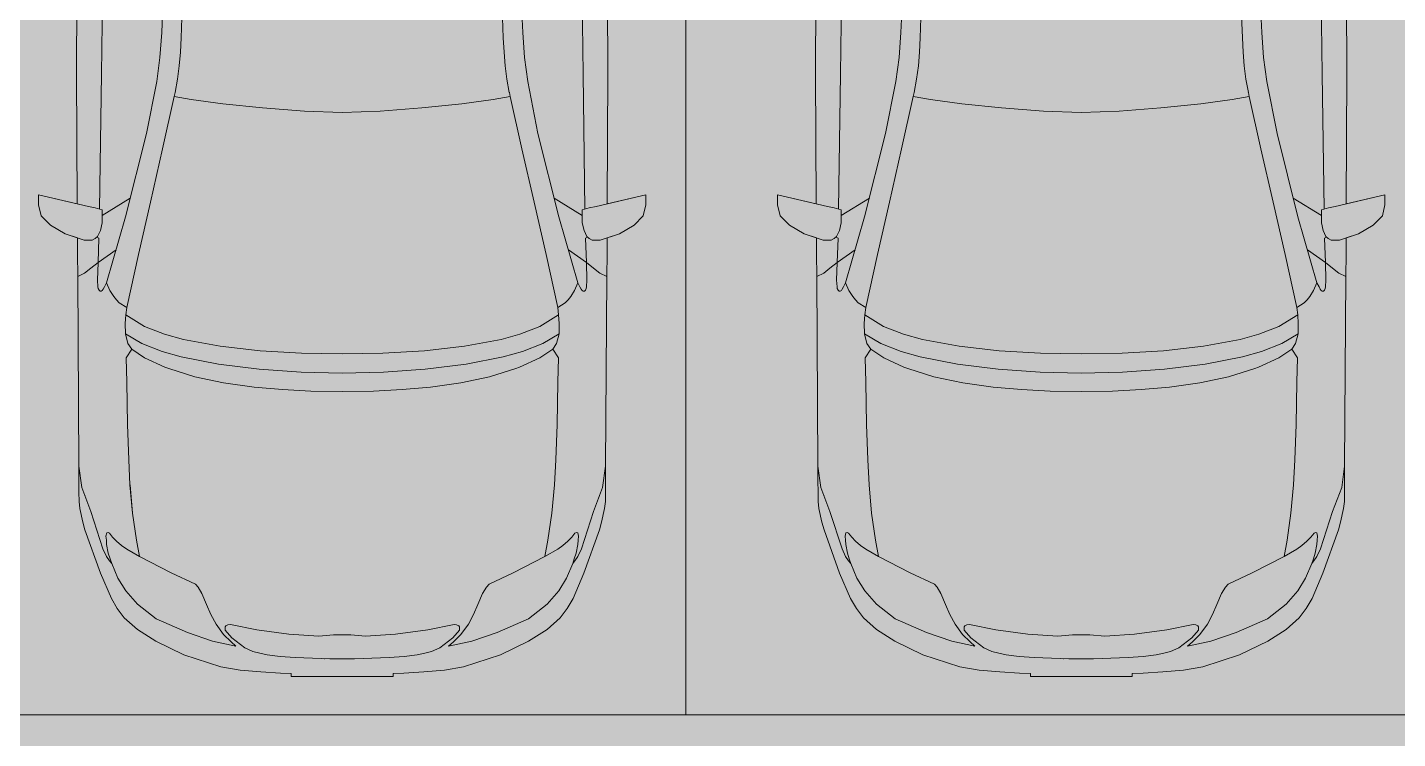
# Model space of a CAD drawing. Header units: millimetres. Extents: x 141848 to 1648660, y -465012 to -151356.
# Drawn here: x 180623 to 185351, y -270691 to -268236 of the extents above; entities that cross this region are included whole.
import ezdxf

# ---------------------------------------------------------------- set-up
doc = ezdxf.new("R2010")
doc.units = ezdxf.units.MM
doc.header["$MEASUREMENT"] = 0
doc.layers.add('Extérieur - Environnement', color=7, linetype='Continuous')

msp = doc.modelspace()

# ---------------------------------------------------------------- hatches: boundary and pattern name
at = {"linetype": 'Continuous', "lineweight": 0, "true_color": 0x6f6f6f}
h = msp.add_hatch(color=8, dxfattribs=at)
h.paths.add_polyline_path([(141848.442, -275935.042), (141848.442, -295062.571), (269220.821, -293826.868), (269220.821, -270902.734), (268763.049, -270902.734), (254213.6, -271040.575), (254213.6, -163437.635), (153156.2, -163437.635), (153156.2, -271040.575), (153182.962, -271040.57), (153183.146, -272000.514, -0.40942736), (149183.681, -275935.042)])
h.paths.add_polyline_path([(158435.584, -260639.953), (155145.584, -260639.953), (155145.584, -248364.953), (155145.584, -243089.974), (155145.584, -242189.974), (158435.584, -242189.974)], flags=0)
h.paths.add_polyline_path([(196775.042, -260810.571), (196775.042, -222495.57), (186955.542, -222495.57), (186955.542, -218295.57), (196754.55, -218295.57), (196754.55, -208495.57), (196754.55, -204495.57), (193355.542, -204495.57), (193355.542, -201780.57), (193355.542, -195161.535), (195576.034, -195161.535), (195576.034, -189810.571), (217850.068, -189810.571), (217850.068, -262266.885), (245610.045, -262266.885), (245610.045, -253395.571), (245626.034, -253395.571), (246426.034, -253395.571), (247826.034, -253395.571), (247826.034, -248005.571), (247826.034, -246605.571), (245626.034, -246605.571), (245610.045, -246605.571), (245610.045, -171995.57), (212806.28, -171995.57), (161503.433, -171995.57), (161503.433, -193810.571), (161503.433, -230015.57), (161503.433, -260810.571)], flags=0)
h.paths.add_polyline_path([(162737.042, -269433.913, -0.09031866), (162858.773, -268727.623, -0.20144873), (163912.639, -267592.74, -0.10421145), (164718.006, -267415.055), (165317.979, -267409.371, -0.10404461), (166125.354, -267571.244, -0.23825546), (167284.257, -268953.318, -0.05518862), (167336.836, -269390.334), (167338.931, -269611.438), (167351.046, -270890.267), (167092.583, -271892.761, -0.26794919), (165370.083, -272909.124), (164770.11, -272914.808, -0.19371746), (163379.252, -272370.185, -0.07056876), (163028.663, -271931.262, -0.1316525), (162751.253, -270933.845)], flags=0)
h.paths.add_polyline_path([(173316.986, -273599.031), (173316.986, -273452.052), (173330.488, -267377.824, -0.3805567), (175316.986, -265609.826), (175394.714, -265609.826), (175394.714, -270609.826), (190394.714, -270609.826), (190394.714, -265609.826), (195356.191, -265609.826, -0.41421356), (196856.191, -267109.826), (196856.191, -273660.699, -0.34550161), (195137.285, -275433.432), (175327.752, -275599.002, -0.4157911)], flags=0)
h.paths.add_polyline_path([(205510.093, -271504.083, -0.13447393), (205230.948, -270484.937), (205230.948, -268984.937, -0.41421356), (207230.948, -266984.937), (207830.948, -266984.937, -0.41421356), (209830.948, -268984.937), (209830.948, -270484.937, -0.12882035), (209574.03, -271465.581, -0.27093629), (207830.948, -272484.937), (207230.948, -272484.937, -0.26498)], flags=0)
h.paths.add_polyline_path([(217862.687, -273329.325), (217869.949, -267730.336, -0.09856151), (218100.718, -266943.721), (218117.681, -266951.545, -0.258849), (219955.479, -265605.827), (219953.141, -265587.294), (220637.569, -265587.294), (220637.569, -265687.294), (220637.569, -270687.294), (250537.569, -270687.294), (250537.569, -265687.294), (252208.004, -265687.294), (254186.294, -265687.294), (254186.294, -267687.294), (254186.294, -271062.255, 0.00134576), (254186.323, -271073.021), (254197.209, -273095.233, -0.41421356), (252208.004, -275105.97), (243484.534, -275105.97, -0.00518896), (243431.438, -275116.103), (235447.992, -275196.191), (220071.012, -275253.24, -0.38655333), (217873.089, -273475.385, -0.02518922)], flags=0)
at = {"linetype": 'Continuous', "lineweight": 0, "true_color": 0xa7a7a7}
msp.add_hatch(color=253, dxfattribs=at).paths.add_polyline_path([(176073.146, -266552.81, 1), (186073.146, -266552.81, 1)])
at = {"linetype": 'Continuous', "lineweight": 0, "true_color": 0x90b349}
msp.add_hatch(color=55, dxfattribs=at).paths.add_polyline_path([(175394.714, -271810.115), (175394.714, -273590.239), (195581.991, -273450.488), (195571.148, -271436.346), (195571.148, -271563.708), (190571.148, -271563.708), (190571.148, -270609.826), (188115.569, -270609.826), (187894.714, -270609.826), (185394.714, -270609.826), (182894.714, -270609.826), (180394.714, -270609.826), (177894.714, -270609.826), (175394.714, -270609.826)])

# ---------------------------------------------------------------- linework, layer by layer
at = {"color": 9, "linetype": 'Continuous', "lineweight": 5}
msp.add_lwpolyline([(173316.986, -273452.052), (173316.986, -273599.031, 0.4157911), (175327.752, -275599.002), (195137.285, -275433.432, 0.34550161), (196856.191, -273660.699), (196856.191, -267109.826, 0.41421356), (195356.191, -265609.826), (190394.714, -265609.826), (190394.714, -270609.826), (175394.714, -270609.826), (175394.714, -265609.826), (175316.986, -265609.826, 0.3805567), (173330.488, -267377.824)], format="xyb", close=True, dxfattribs=at)
at = {"color": 255, "linetype": 'Continuous', "lineweight": 5, "flags": 128}
for points in [[(182894.714, -265609.826), (182894.714, -270609.826)], [(182894.714, -270609.826), (182894.714, -265609.826)], [(180394.714, -270609.826), (182894.714, -270609.826)], [(182894.714, -270609.826), (185394.714, -270609.826)]]:
    msp.add_lwpolyline(points, dxfattribs=at)
at = {"color": 7, "linetype": 'Continuous', "lineweight": 5}
msp.add_lwpolyline([(175394.714, -271810.115), (175394.714, -273590.239), (195581.991, -273450.488), (195571.148, -271436.346), (195571.148, -271563.708), (190571.148, -271563.708), (190571.148, -270609.826), (188115.569, -270609.826), (187894.714, -270609.826), (185394.714, -270609.826), (182894.714, -270609.826), (180394.714, -270609.826), (177894.714, -270609.826), (175394.714, -270609.826)], close=True, dxfattribs=at)
at = {"layer": 'Extérieur - Environnement', "color": 7, "linetype": 'Continuous', "lineweight": 13}
for p, q in [((180794.719, -267963.179), (180792.751, -268396.057)), ((180792.751, -268396.057), (180794.719, -267963.179)), ((180884.812, -267940.513), (180878.373, -268397.667)), ((182534.257, -267940.513), (182540.696, -268397.667)), ((182626.318, -268396.057), (182624.35, -267963.179)), ((182626.318, -268396.057), (182624.35, -267963.179)), ((183344.745, -267963.179), (183342.777, -268396.057)), ((183342.777, -268396.057), (183344.745, -267963.179)), ((183434.838, -267940.513), (183428.399, -268397.667)), ((185084.284, -267940.513), (185090.723, -268397.667)), ((185176.345, -268396.057), (185174.376, -267963.179)), ((185176.345, -268396.057), (185174.376, -267963.179)), ((181086.81, -268254.25), (181091.005, -268161.626)), ((181157.521, -268168.583), (181153.684, -268272.869)), ((182261.548, -268168.583), (182265.385, -268272.869)), ((182332.259, -268254.25), (182328.064, -268161.626)), ((183636.837, -268254.25), (183641.031, -268161.626)), ((183707.547, -268168.583), (183703.71, -268272.869)), ((184811.575, -268168.583), (184815.412, -268272.869)), ((184882.285, -268254.25), (184878.091, -268161.626)), ((181080.711, -268340.402), (181086.81, -268254.25)), ((181153.684, -268272.861), (181151.15, -268322.037)), ((182265.385, -268272.861), (182267.919, -268322.037)), ((182338.358, -268340.402), (182332.259, -268254.25)), ((183630.737, -268340.402), (183636.837, -268254.25)), ((183703.711, -268272.861), (183701.176, -268322.037)), ((184815.411, -268272.861), (184817.945, -268322.037)), ((184888.384, -268340.402), (184882.285, -268254.25)), ((181069.565, -268423.653), (181080.711, -268340.402)), ((181151.151, -268322.021), (181147.353, -268369.172)), ((182267.918, -268322.021), (182271.716, -268369.172)), ((182349.504, -268423.653), (182338.358, -268340.402)), ((183619.591, -268423.653), (183630.737, -268340.402)), ((183701.177, -268322.021), (183697.379, -268369.172)), ((184817.944, -268322.021), (184821.743, -268369.172)), ((184899.53, -268423.653), (184888.384, -268340.402)), ((181147.354, -268369.15), (181141.531, -268415.392)), ((182271.715, -268369.15), (182277.538, -268415.392)), ((183697.381, -268369.15), (183691.558, -268415.392)), ((184821.741, -268369.15), (184827.564, -268415.392)), ((180792.751, -268396.057), (180795.229, -268845.441)), ((180795.229, -268845.441), (180792.751, -268396.057)), ((180878.373, -268397.667), (180871.926, -268863.714)), ((181034.149, -268603.04), (181069.565, -268423.653)), ((181141.531, -268415.392), (181133.101, -268460.76)), ((182277.538, -268415.392), (182285.968, -268460.76)), ((182384.92, -268603.04), (182349.504, -268423.653)), ((182540.696, -268397.667), (182547.143, -268863.714)), ((182623.84, -268845.441), (182626.318, -268396.057)), ((182623.84, -268845.441), (182626.318, -268396.057)), ((183342.777, -268396.057), (183345.255, -268845.441)), ((183345.255, -268845.441), (183342.777, -268396.057)), ((183428.399, -268397.667), (183421.952, -268863.714)), ((183584.175, -268603.04), (183619.591, -268423.653)), ((183691.558, -268415.392), (183683.127, -268460.76)), ((184827.564, -268415.392), (184835.995, -268460.76)), ((184934.947, -268603.04), (184899.53, -268423.653)), ((185090.722, -268397.667), (185097.17, -268863.714)), ((185173.866, -268845.441), (185176.345, -268396.057)), ((185173.866, -268845.441), (185176.345, -268396.057)), ((181129.801, -268475.566), (181089.643, -268655.526)), ((181129.801, -268475.566), (181132.879, -268461.25)), ((181129.801, -268475.566), (181188.771, -268485.628)), ((181132.879, -268461.25), (181133.187, -268460.57)), ((181188.771, -268485.628), (181297.388, -268499.786)), ((182230.298, -268485.628), (182121.681, -268499.786)), ((182289.268, -268475.566), (182230.298, -268485.628)), ((182286.19, -268461.25), (182285.882, -268460.57)), ((182289.268, -268475.566), (182286.19, -268461.25)), ((182289.268, -268475.566), (182329.426, -268655.526)), ((183679.827, -268475.566), (183639.669, -268655.526)), ((183679.827, -268475.566), (183682.906, -268461.25)), ((183679.827, -268475.566), (183738.798, -268485.628)), ((183682.906, -268461.25), (183683.213, -268460.57)), ((183738.798, -268485.628), (183847.414, -268499.786)), ((184780.324, -268485.628), (184671.708, -268499.786)), ((184839.295, -268475.566), (184780.324, -268485.628)), ((184836.216, -268461.25), (184835.909, -268460.57)), ((184839.295, -268475.566), (184836.216, -268461.25)), ((184839.295, -268475.566), (184879.453, -268655.526)), ((181297.388, -268499.786), (181434.472, -268514.384)), ((181434.472, -268514.384), (181578.917, -268525.771)), ((181578.917, -268525.771), (181709.534, -268530.294)), ((181840.152, -268525.771), (181709.534, -268530.294)), ((181984.597, -268514.384), (181840.152, -268525.771)), ((182121.681, -268499.786), (181984.597, -268514.384)), ((183847.414, -268499.786), (183984.499, -268514.384)), ((183984.499, -268514.384), (184128.943, -268525.771)), ((184128.943, -268525.771), (184259.561, -268530.294)), ((184390.179, -268525.771), (184259.561, -268530.294)), ((184534.623, -268514.384), (184390.179, -268525.771)), ((184671.708, -268499.786), (184534.623, -268514.384)), ((180961.949, -268890.783), (181034.149, -268603.04)), ((182457.12, -268890.783), (182384.92, -268603.04)), ((183511.975, -268890.783), (183584.175, -268603.04)), ((185007.147, -268890.783), (184934.947, -268603.04)), ((181089.643, -268655.526), (181047.463, -268840.117)), ((182329.426, -268655.526), (182371.606, -268840.117)), ((183639.669, -268655.526), (183597.489, -268840.117)), ((184879.453, -268655.526), (184921.632, -268840.117)), ((180795.229, -268845.441), (180661.857, -268814.641)), ((180661.857, -268814.641), (180661.857, -268848.929)), ((180661.857, -268814.641), (180833.892, -268854.37)), ((180661.857, -268814.641), (180661.857, -268848.929)), ((182757.212, -268814.641), (182585.177, -268854.37)), ((182757.212, -268814.641), (182623.84, -268845.441)), ((182757.212, -268848.929), (182757.212, -268814.641)), ((182757.212, -268814.641), (182757.212, -268848.929)), ((183345.255, -268845.441), (183211.883, -268814.641)), ((183211.883, -268814.641), (183211.883, -268848.929)), ((183211.883, -268814.641), (183383.918, -268854.37)), ((183211.883, -268814.641), (183211.883, -268848.929)), ((185307.239, -268814.641), (185135.204, -268854.37)), ((185307.239, -268814.641), (185173.866, -268845.441)), ((185307.239, -268848.929), (185307.239, -268814.641)), ((185307.239, -268814.641), (185307.239, -268848.929)), ((180661.857, -268848.929), (180670.717, -268887.061)), ((180670.717, -268887.061), (180661.857, -268848.929)), ((180833.892, -268854.37), (180857.021, -268859.874)), ((180857.021, -268859.874), (180881.141, -268866.089)), ((180978.323, -268825.526), (180881.141, -268886.011)), ((181047.463, -268840.117), (181006.313, -269020.407)), ((182371.606, -268840.117), (182412.756, -269020.407)), ((182440.746, -268825.526), (182537.928, -268886.011)), ((182562.048, -268859.874), (182537.928, -268866.089)), ((182585.177, -268854.37), (182562.048, -268859.874)), ((182748.352, -268887.061), (182757.212, -268848.929)), ((182748.352, -268887.061), (182757.212, -268848.929)), ((183211.883, -268848.929), (183220.743, -268887.061)), ((183220.743, -268887.061), (183211.883, -268848.929)), ((183383.918, -268854.37), (183407.047, -268859.874)), ((183407.047, -268859.874), (183431.168, -268866.089)), ((183528.349, -268825.526), (183431.168, -268886.011)), ((183597.489, -268840.117), (183556.339, -269020.407)), ((184921.632, -268840.117), (184962.783, -269020.407)), ((184990.772, -268825.526), (185087.954, -268886.011)), ((185112.075, -268859.874), (185087.954, -268866.089)), ((185135.204, -268854.37), (185112.075, -268859.874)), ((185298.378, -268887.061), (185307.239, -268848.929)), ((185298.378, -268887.061), (185307.239, -268848.929)), ((180670.717, -268887.061), (180702.575, -268919.021)), ((180702.575, -268919.021), (180670.717, -268887.061)), ((180881.141, -268911.236), (180875.13, -268937.763)), ((180881.141, -268866.089), (180881.141, -268911.236)), ((180961.949, -268890.783), (180896.535, -269117.89)), ((182457.12, -268890.783), (182522.534, -269117.89)), ((182537.928, -268866.089), (182537.928, -268911.236)), ((182537.928, -268911.236), (182543.939, -268937.763)), ((182716.494, -268919.021), (182748.352, -268887.061)), ((182716.494, -268919.021), (182748.352, -268887.061)), ((183220.743, -268887.061), (183252.602, -268919.021)), ((183252.602, -268919.021), (183220.743, -268887.061)), ((183431.168, -268911.236), (183425.156, -268937.763)), ((183431.168, -268866.089), (183431.168, -268911.236)), ((183511.975, -268890.783), (183446.561, -269117.89)), ((185007.147, -268890.783), (185072.561, -269117.89)), ((185087.954, -268866.089), (185087.954, -268911.236)), ((185087.954, -268911.236), (185093.966, -268937.763)), ((185266.52, -268919.021), (185298.378, -268887.061)), ((185266.52, -268919.021), (185298.378, -268887.061)), ((180702.575, -268919.021), (180753.115, -268948.512)), ((180753.115, -268948.512), (180702.575, -268919.021)), ((180753.115, -268948.512), (180795.629, -268962.73)), ((180819.091, -268970.577), (180753.115, -268948.512)), ((180865.322, -268957.87), (180857.247, -268965.404)), ((180875.13, -268937.763), (180865.322, -268957.87)), ((182543.939, -268937.763), (182553.747, -268957.87)), ((182553.747, -268957.87), (182561.822, -268965.404)), ((182599.978, -268970.577), (182665.954, -268948.512)), ((182623.44, -268962.73), (182665.954, -268948.512)), ((182665.954, -268948.512), (182716.494, -268919.021)), ((182665.954, -268948.512), (182716.494, -268919.021)), ((183252.602, -268919.021), (183303.142, -268948.512)), ((183303.142, -268948.512), (183252.602, -268919.021)), ((183303.142, -268948.512), (183345.655, -268962.73)), ((183369.117, -268970.577), (183303.142, -268948.512)), ((183415.348, -268957.87), (183407.273, -268965.404)), ((183425.156, -268937.763), (183415.348, -268957.87)), ((185093.966, -268937.763), (185103.774, -268957.87)), ((185103.774, -268957.87), (185111.849, -268965.404)), ((185150.005, -268970.577), (185215.98, -268948.512)), ((185173.467, -268962.73), (185215.98, -268948.512)), ((185215.98, -268948.512), (185266.52, -268919.021)), ((185215.98, -268948.512), (185266.52, -268919.021)), ((180795.629, -268962.73), (180795.886, -269018.139)), ((180795.886, -269018.139), (180795.629, -268962.73)), ((180847.075, -268970.511), (180819.091, -268970.577)), ((180857.247, -268965.404), (180847.075, -268970.511)), ((180870.199, -268963.547), (180862.994, -268960.041)), ((180870.199, -268963.547), (180867.23, -269048.085)), ((180929.378, -269003.863), (180867.23, -269048.085)), ((182489.691, -269003.863), (182551.839, -269048.085)), ((182548.87, -268963.547), (182556.075, -268960.041)), ((182548.87, -268963.547), (182551.839, -269048.085)), ((182561.822, -268965.404), (182571.994, -268970.511)), ((182571.994, -268970.511), (182599.978, -268970.577)), ((182623.183, -269018.139), (182623.44, -268962.73)), ((182623.183, -269018.139), (182623.44, -268962.73)), ((183345.655, -268962.73), (183345.913, -269018.139)), ((183345.913, -269018.139), (183345.655, -268962.73)), ((183397.101, -268970.511), (183369.117, -268970.577)), ((183407.273, -268965.404), (183397.101, -268970.511)), ((183420.225, -268963.547), (183413.021, -268960.041)), ((183420.225, -268963.547), (183417.257, -269048.085)), ((183479.404, -269003.863), (183417.257, -269048.085)), ((185039.717, -269003.863), (185101.865, -269048.085)), ((185098.897, -268963.547), (185106.101, -268960.041)), ((185098.897, -268963.547), (185101.865, -269048.085)), ((185111.849, -268965.404), (185122.021, -268970.511)), ((185122.021, -268970.511), (185150.005, -268970.577)), ((185173.209, -269018.139), (185173.467, -268962.73)), ((185173.209, -269018.139), (185173.467, -268962.73)), ((180795.886, -269018.139), (180796.938, -269096.19)), ((180795.886, -269018.139), (180796.938, -269096.19)), ((180867.23, -269048.085), (180842.369, -269068.108)), ((180867.23, -269048.085), (180865.396, -269109.46)), ((181006.313, -269020.407), (180966.148, -269203.417)), ((182412.756, -269020.407), (182452.921, -269203.417)), ((182551.839, -269048.085), (182576.7, -269068.108)), ((182551.839, -269048.085), (182553.673, -269109.46)), ((182622.131, -269096.19), (182623.183, -269018.139)), ((182623.183, -269018.139), (182622.131, -269096.19)), ((183345.913, -269018.139), (183346.965, -269096.19)), ((183345.913, -269018.139), (183346.965, -269096.19)), ((183417.257, -269048.085), (183392.395, -269068.108)), ((183417.257, -269048.085), (183415.423, -269109.46)), ((183556.339, -269020.407), (183516.174, -269203.417)), ((184962.783, -269020.407), (185002.947, -269203.417)), ((185101.865, -269048.085), (185126.726, -269068.108)), ((185101.865, -269048.085), (185103.699, -269109.46)), ((185172.157, -269096.19), (185173.209, -269018.139)), ((185173.209, -269018.139), (185172.157, -269096.19)), ((180820.773, -269084.584), (180796.938, -269096.19)), ((180796.938, -269096.19), (180801.089, -269751.346)), ((180796.938, -269096.19), (180801.089, -269751.346)), ((180842.369, -269068.108), (180820.773, -269084.584)), ((182576.7, -269068.108), (182598.296, -269084.584)), ((182598.296, -269084.584), (182622.131, -269096.19)), ((182617.98, -269751.346), (182622.131, -269096.19)), ((182622.131, -269096.19), (182617.98, -269751.346)), ((183370.799, -269084.584), (183346.965, -269096.19)), ((183346.965, -269096.19), (183351.116, -269751.346)), ((183346.965, -269096.19), (183351.116, -269751.346)), ((183392.395, -269068.108), (183370.799, -269084.584)), ((185126.726, -269068.108), (185148.322, -269084.584)), ((185148.322, -269084.584), (185172.157, -269096.19)), ((185168.006, -269751.346), (185172.157, -269096.19)), ((185172.157, -269096.19), (185168.006, -269751.346)), ((180865.396, -269109.46), (180866.675, -269132.476)), ((180866.675, -269132.476), (180867.713, -269138.231)), ((180867.713, -269138.231), (180870.636, -269143.895)), ((180874.096, -269146.967), (180870.636, -269143.895)), ((180877.845, -269147.001), (180874.096, -269146.967)), ((180881.742, -269144.454), (180877.845, -269147.001)), ((180881.742, -269144.454), (180884.833, -269140.094)), ((180884.833, -269140.094), (180889.181, -269131.807)), ((180889.186, -269131.807), (180896.535, -269117.89)), ((180896.535, -269117.89), (180907.98, -269144.333)), ((180907.98, -269144.333), (180921.324, -269165.841)), ((182511.089, -269144.333), (182497.745, -269165.841)), ((182522.534, -269117.89), (182511.089, -269144.333)), ((182529.883, -269131.807), (182522.534, -269117.89)), ((182534.236, -269140.094), (182529.888, -269131.807)), ((182537.327, -269144.454), (182534.236, -269140.094)), ((182537.327, -269144.454), (182541.224, -269147.001)), ((182541.224, -269147.001), (182544.973, -269146.967)), ((182544.973, -269146.967), (182548.433, -269143.895)), ((182551.356, -269138.231), (182548.433, -269143.895)), ((182552.394, -269132.476), (182551.356, -269138.231)), ((182553.673, -269109.46), (182552.394, -269132.476)), ((183415.423, -269109.46), (183416.701, -269132.476)), ((183416.701, -269132.476), (183417.739, -269138.231)), ((183417.739, -269138.231), (183420.662, -269143.895)), ((183424.123, -269146.967), (183420.662, -269143.895)), ((183427.872, -269147.001), (183424.123, -269146.967)), ((183431.768, -269144.454), (183427.872, -269147.001)), ((183431.768, -269144.454), (183434.859, -269140.094)), ((183434.859, -269140.094), (183439.207, -269131.807)), ((183439.213, -269131.807), (183446.561, -269117.89)), ((183446.561, -269117.89), (183458.006, -269144.333)), ((183458.006, -269144.333), (183471.35, -269165.841)), ((185061.115, -269144.333), (185047.772, -269165.841)), ((185072.561, -269117.89), (185061.115, -269144.333)), ((185079.909, -269131.807), (185072.561, -269117.89)), ((185084.262, -269140.094), (185079.915, -269131.807)), ((185087.354, -269144.454), (185084.262, -269140.094)), ((185087.354, -269144.454), (185091.25, -269147.001)), ((185091.25, -269147.001), (185094.999, -269146.967)), ((185094.999, -269146.967), (185098.46, -269143.895)), ((185101.382, -269138.231), (185098.46, -269143.895)), ((185102.42, -269132.476), (185101.382, -269138.231)), ((185103.699, -269109.46), (185102.42, -269132.476)), ((180921.324, -269165.841), (180930.52, -269177.038)), ((180930.52, -269177.038), (180940.24, -269187.476)), ((180940.24, -269187.476), (180966.148, -269203.417)), ((182478.829, -269187.476), (182452.921, -269203.417)), ((182488.549, -269177.038), (182478.829, -269187.476)), ((182497.745, -269165.841), (182488.549, -269177.038)), ((183471.35, -269165.841), (183480.547, -269177.038)), ((183480.547, -269177.038), (183490.266, -269187.476)), ((183490.266, -269187.476), (183516.174, -269203.417)), ((185028.855, -269187.476), (185002.947, -269203.417)), ((185038.575, -269177.038), (185028.855, -269187.476)), ((185047.772, -269165.841), (185038.575, -269177.038)), ((180962.858, -269228.342), (180960.715, -269258.769)), ((180966.148, -269203.417), (180962.858, -269228.342)), ((181027.671, -269268.776), (180962.858, -269228.342)), ((180966.161, -269203.417), (180966.148, -269203.417)), ((182391.398, -269268.776), (182456.211, -269228.342)), ((182452.908, -269203.417), (182452.921, -269203.417)), ((182452.921, -269203.417), (182456.211, -269228.342)), ((182456.211, -269228.342), (182458.354, -269258.769)), ((183512.884, -269228.342), (183510.741, -269258.769)), ((183516.174, -269203.417), (183512.884, -269228.342)), ((183577.698, -269268.776), (183512.884, -269228.342)), ((183516.187, -269203.417), (183516.174, -269203.417)), ((184941.424, -269268.776), (185006.237, -269228.342)), ((185002.934, -269203.417), (185002.947, -269203.417)), ((185002.947, -269203.417), (185006.237, -269228.342)), ((185006.237, -269228.342), (185008.381, -269258.769)), ((180960.715, -269258.769), (180961.494, -269294.132)), ((181096.427, -269295.032), (181027.668, -269268.775)), ((182322.642, -269295.032), (182391.401, -269268.775)), ((182458.354, -269258.769), (182457.575, -269294.132)), ((183510.741, -269258.769), (183511.52, -269294.132)), ((183646.453, -269295.032), (183577.694, -269268.775)), ((184872.668, -269295.032), (184941.427, -269268.775)), ((185008.381, -269258.769), (185007.601, -269294.132)), ((181017.872, -269327.351), (180961.494, -269294.132)), ((180961.494, -269294.132), (180969.822, -269327.849)), ((180969.822, -269327.849), (180969.848, -269327.864)), ((180983.138, -269347.206), (180969.822, -269327.849)), ((181088.076, -269354.974), (181017.872, -269327.351)), ((181161.563, -269313.743), (181096.421, -269295.03)), ((181287.855, -269337.166), (181161.558, -269313.742)), ((181425.999, -269352.527), (181287.855, -269337.166)), ((181993.07, -269352.527), (182131.214, -269337.166)), ((182131.214, -269337.166), (182257.511, -269313.742)), ((182257.506, -269313.743), (182322.648, -269295.03)), ((182330.993, -269354.974), (182401.196, -269327.351)), ((182401.196, -269327.351), (182457.575, -269294.132)), ((182435.931, -269347.206), (182449.247, -269327.849)), ((182449.247, -269327.849), (182449.221, -269327.864)), ((182457.575, -269294.132), (182449.247, -269327.849)), ((183567.899, -269327.351), (183511.52, -269294.132)), ((183511.52, -269294.132), (183519.848, -269327.849)), ((183519.848, -269327.849), (183519.875, -269327.864)), ((183533.164, -269347.206), (183519.848, -269327.849)), ((183638.102, -269354.974), (183567.899, -269327.351)), ((183711.589, -269313.743), (183646.447, -269295.03)), ((183837.881, -269337.166), (183711.584, -269313.742)), ((183976.025, -269352.527), (183837.881, -269337.166)), ((184543.097, -269352.527), (184681.24, -269337.166)), ((184681.24, -269337.166), (184807.538, -269313.742)), ((184807.532, -269313.743), (184872.675, -269295.03)), ((184881.02, -269354.974), (184951.223, -269327.351)), ((184951.223, -269327.351), (185007.601, -269294.132)), ((184985.957, -269347.206), (184999.273, -269327.849)), ((184999.273, -269327.849), (184999.247, -269327.864)), ((185007.601, -269294.132), (184999.273, -269327.849)), ((180983.138, -269347.206), (180963.607, -269377.595)), ((180963.607, -269377.595), (180965.786, -269460.947)), ((180983.144, -269347.246), (180983.138, -269347.206)), ((180983.144, -269347.246), (181027.747, -269376.964)), ((181027.747, -269376.964), (181097.626, -269409.539)), ((181153.723, -269373.739), (181088.076, -269354.974)), ((181282.165, -269399.288), (181153.723, -269373.739)), ((181568.929, -269360.929), (181425.996, -269352.527)), ((181709.564, -269363.489), (181568.927, -269360.929)), ((181709.505, -269363.489), (181850.142, -269360.929)), ((181850.14, -269360.929), (181993.073, -269352.527)), ((182136.904, -269399.288), (182265.346, -269373.739)), ((182265.346, -269373.739), (182330.993, -269354.974)), ((182391.322, -269376.964), (182321.443, -269409.539)), ((182435.925, -269347.246), (182391.322, -269376.964)), ((182435.925, -269347.246), (182435.931, -269347.206)), ((182435.931, -269347.206), (182455.462, -269377.595)), ((182455.462, -269377.595), (182453.283, -269460.947)), ((183533.164, -269347.206), (183513.633, -269377.595)), ((183513.633, -269377.595), (183515.812, -269460.947)), ((183533.17, -269347.246), (183533.164, -269347.206)), ((183533.17, -269347.246), (183577.773, -269376.964)), ((183577.773, -269376.964), (183647.652, -269409.539)), ((183703.749, -269373.739), (183638.102, -269354.974)), ((183832.191, -269399.288), (183703.749, -269373.739)), ((184118.955, -269360.929), (183976.023, -269352.527)), ((184259.59, -269363.489), (184118.953, -269360.929)), ((184259.532, -269363.489), (184400.169, -269360.929)), ((184400.167, -269360.929), (184543.099, -269352.527)), ((184686.931, -269399.288), (184815.373, -269373.739)), ((184815.373, -269373.739), (184881.02, -269354.974)), ((184941.349, -269376.964), (184871.47, -269409.539)), ((184985.952, -269347.246), (184941.349, -269376.964)), ((184985.952, -269347.246), (184985.957, -269347.206)), ((184985.957, -269347.206), (185005.488, -269377.595)), ((185005.488, -269377.595), (185003.309, -269460.947)), ((181097.626, -269409.539), (181110.686, -269414.401)), ((181110.686, -269414.402), (181201.227, -269442.215)), ((181422.846, -269416.628), (181282.165, -269399.288)), ((181567.631, -269426.446), (181422.846, -269416.628)), ((181709.534, -269429.553), (181567.631, -269426.446)), ((181709.534, -269429.553), (181851.438, -269426.446)), ((181851.438, -269426.446), (181996.223, -269416.628)), ((181996.223, -269416.628), (182136.904, -269399.288)), ((182308.383, -269414.402), (182217.842, -269442.215)), ((182321.443, -269409.539), (182308.383, -269414.401)), ((183647.652, -269409.539), (183660.712, -269414.401)), ((183660.712, -269414.402), (183751.253, -269442.215)), ((183972.873, -269416.628), (183832.191, -269399.288)), ((184117.657, -269426.446), (183972.873, -269416.628)), ((184259.561, -269429.553), (184117.657, -269426.446)), ((184259.561, -269429.553), (184401.465, -269426.446)), ((184401.465, -269426.446), (184546.249, -269416.628)), ((184546.249, -269416.628), (184686.931, -269399.288)), ((184858.409, -269414.402), (184767.868, -269442.215)), ((184871.47, -269409.539), (184858.409, -269414.401)), ((180965.785, -269460.884), (180968.43, -269607.709)), ((180965.787, -269460.93), (180965.788, -269460.947)), ((181201.227, -269442.215), (181300.274, -269463.144)), ((181300.274, -269463.144), (181405.181, -269477.969)), ((181405.181, -269477.969), (181503.143, -269486.764)), ((182013.887, -269477.969), (181915.926, -269486.764)), ((182118.795, -269463.144), (182013.887, -269477.969)), ((182217.842, -269442.215), (182118.795, -269463.144)), ((182453.284, -269460.884), (182450.639, -269607.709)), ((182453.282, -269460.93), (182453.281, -269460.947)), ((183515.811, -269460.884), (183518.457, -269607.709)), ((183515.814, -269460.93), (183515.814, -269460.947)), ((183751.253, -269442.215), (183850.301, -269463.144)), ((183850.301, -269463.144), (183955.208, -269477.969)), ((183955.208, -269477.969), (184053.169, -269486.764)), ((184563.914, -269477.969), (184465.952, -269486.764)), ((184668.821, -269463.144), (184563.914, -269477.969)), ((184767.868, -269442.215), (184668.821, -269463.144)), ((185003.31, -269460.884), (185000.665, -269607.709)), ((185003.308, -269460.93), (185003.308, -269460.947)), ((181503.143, -269486.764), (181601.715, -269491.741)), ((181601.715, -269491.741), (181709.541, -269493.485)), ((181817.354, -269491.741), (181709.528, -269493.485)), ((181915.926, -269486.764), (181817.354, -269491.741)), ((184053.169, -269486.764), (184151.742, -269491.741)), ((184151.742, -269491.741), (184259.567, -269493.485)), ((184367.38, -269491.741), (184259.554, -269493.485)), ((184465.952, -269486.764), (184367.38, -269491.741)), ((180968.43, -269607.709), (180972.722, -269729.168)), ((182450.639, -269607.709), (182446.347, -269729.168)), ((183518.457, -269607.709), (183522.749, -269729.168)), ((185000.665, -269607.709), (184996.373, -269729.168)), ((180801.089, -269751.346), (180801.006, -269802.17)), ((180801.089, -269751.346), (180801.006, -269802.17)), ((180801.089, -269751.346), (180810.932, -269824.712)), ((180972.722, -269729.168), (180977.259, -269815.707)), ((182446.347, -269729.168), (182441.81, -269815.707)), ((182617.98, -269751.346), (182608.137, -269824.712)), ((182618.063, -269802.17), (182617.98, -269751.346)), ((182617.98, -269751.346), (182618.063, -269802.17)), ((183351.116, -269751.346), (183351.032, -269802.17)), ((183351.116, -269751.346), (183351.032, -269802.17)), ((183351.116, -269751.346), (183360.959, -269824.712)), ((183522.749, -269729.168), (183527.286, -269815.707)), ((184996.373, -269729.168), (184991.836, -269815.707)), ((185168.006, -269751.346), (185158.163, -269824.712)), ((185168.089, -269802.17), (185168.006, -269751.346)), ((185168.006, -269751.346), (185168.089, -269802.17)), ((180801.006, -269802.17), (180801.117, -269840.241)), ((180801.006, -269802.17), (180801.117, -269840.241)), ((182617.952, -269840.241), (182618.063, -269802.17)), ((182618.063, -269802.17), (182617.952, -269840.241)), ((183351.032, -269802.17), (183351.143, -269840.241)), ((183351.032, -269802.17), (183351.143, -269840.241)), ((185167.978, -269840.241), (185168.089, -269802.17)), ((185168.089, -269802.17), (185167.978, -269840.241)), ((180801.117, -269840.241), (180801.644, -269873.351)), ((180801.117, -269840.241), (180801.644, -269873.351)), ((180810.932, -269824.712), (180842.458, -269907.076)), ((180822.047, -269853.75), (180822.099, -269854.762)), ((180977.258, -269815.686), (180986.038, -269913)), ((180986.038, -269913), (180977.287, -269815.707)), ((182441.811, -269815.686), (182433.031, -269913)), ((182433.031, -269913), (182441.782, -269815.707)), ((182608.137, -269824.712), (182576.611, -269907.076)), ((182597.022, -269853.75), (182596.97, -269854.762)), ((182617.425, -269873.351), (182617.952, -269840.241)), ((182617.952, -269840.241), (182617.425, -269873.351)), ((183351.143, -269840.241), (183351.67, -269873.351)), ((183351.143, -269840.241), (183351.67, -269873.351)), ((183360.959, -269824.712), (183392.484, -269907.076)), ((183372.073, -269853.75), (183372.125, -269854.762)), ((183527.284, -269815.686), (183536.065, -269913)), ((183536.065, -269913), (183527.314, -269815.707)), ((184991.838, -269815.686), (184983.057, -269913)), ((184983.057, -269913), (184991.808, -269815.707)), ((185158.163, -269824.712), (185126.637, -269907.076)), ((185147.048, -269853.75), (185146.997, -269854.762)), ((185167.452, -269873.351), (185167.978, -269840.241)), ((185167.978, -269840.241), (185167.452, -269873.351)), ((180801.644, -269873.351), (180804.444, -269897.495)), ((180801.644, -269873.351), (180804.444, -269897.495)), ((180804.444, -269897.495), (180814.842, -269944.851)), ((180814.842, -269944.851), (180804.444, -269897.495)), ((182604.227, -269944.851), (182614.625, -269897.495)), ((182604.227, -269944.851), (182614.625, -269897.495)), ((182614.625, -269897.495), (182617.425, -269873.351)), ((182617.425, -269873.351), (182614.625, -269897.495)), ((183351.67, -269873.351), (183354.471, -269897.495)), ((183351.67, -269873.351), (183354.471, -269897.495)), ((183354.471, -269897.495), (183364.868, -269944.851)), ((183364.868, -269944.851), (183354.471, -269897.495)), ((185154.254, -269944.851), (185164.651, -269897.495)), ((185154.254, -269944.851), (185164.651, -269897.495)), ((185164.651, -269897.495), (185167.452, -269873.351)), ((185167.452, -269873.351), (185164.651, -269897.495)), ((180814.842, -269944.851), (180821.857, -269970.356)), ((180821.857, -269970.356), (180814.842, -269944.851)), ((180842.458, -269907.076), (180884.059, -270036.675)), ((180986.038, -269913), (180999.66, -270006.245)), ((182433.031, -269913), (182419.409, -270006.245)), ((182576.611, -269907.076), (182535.01, -270036.675)), ((182597.212, -269970.356), (182604.227, -269944.851)), ((182597.212, -269970.356), (182604.227, -269944.851)), ((183364.868, -269944.851), (183371.883, -269970.356)), ((183371.883, -269970.356), (183364.868, -269944.851)), ((183392.484, -269907.076), (183434.085, -270036.675)), ((183536.065, -269913), (183549.687, -270006.245)), ((184983.057, -269913), (184969.435, -270006.245)), ((185126.637, -269907.076), (185085.037, -270036.675)), ((185147.239, -269970.356), (185154.254, -269944.851)), ((185147.239, -269970.356), (185154.254, -269944.851)), ((180821.857, -269970.356), (180875.675, -270120.292)), ((180875.675, -270120.292), (180821.857, -269970.356)), ((180897.063, -269981.131), (180894.33, -269992.834)), ((180894.33, -269992.834), (180895.644, -270005.929)), ((180901.517, -269979.866), (180897.063, -269981.131)), ((180906.405, -269982.023), (180901.517, -269979.866)), ((180917.343, -269996.313), (180906.405, -269982.023)), ((180930.965, -270009.851), (180917.343, -269996.313)), ((182488.104, -270009.851), (182501.726, -269996.313)), ((182501.726, -269996.313), (182512.664, -269982.023)), ((182512.664, -269982.023), (182517.552, -269979.866)), ((182517.552, -269979.866), (182522.006, -269981.131)), ((182522.006, -269981.131), (182524.739, -269992.834)), ((182524.739, -269992.834), (182523.425, -270005.929)), ((182543.394, -270120.292), (182597.212, -269970.356)), ((182543.394, -270120.292), (182597.212, -269970.356)), ((183371.883, -269970.356), (183425.701, -270120.292)), ((183425.701, -270120.292), (183371.883, -269970.356)), ((183447.09, -269981.131), (183444.356, -269992.834)), ((183444.356, -269992.834), (183445.67, -270005.929)), ((183451.543, -269979.866), (183447.09, -269981.131)), ((183456.431, -269982.023), (183451.543, -269979.866)), ((183467.37, -269996.313), (183456.431, -269982.023)), ((183480.992, -270009.851), (183467.37, -269996.313)), ((185038.13, -270009.851), (185051.752, -269996.313)), ((185051.752, -269996.313), (185062.691, -269982.023)), ((185062.691, -269982.023), (185067.578, -269979.866)), ((185067.578, -269979.866), (185072.032, -269981.131)), ((185072.032, -269981.131), (185074.765, -269992.834)), ((185074.765, -269992.834), (185073.451, -270005.929)), ((185093.42, -270120.292), (185147.239, -269970.356)), ((185093.42, -270120.292), (185147.239, -269970.356)), ((180896.395, -270062.989), (180884.059, -270036.675)), ((180895.644, -270005.929), (180896.59, -270020.858)), ((180896.59, -270020.858), (180902.497, -270051.665)), ((180948.039, -270024.653), (180930.965, -270009.851)), ((180965.981, -270037.938), (180948.039, -270024.653)), ((181009.937, -270062.483), (180965.981, -270037.938)), ((180999.656, -270006.222), (181009.937, -270062.483)), ((182419.413, -270006.222), (182409.132, -270062.483)), ((182409.132, -270062.483), (182453.088, -270037.938)), ((182453.088, -270037.938), (182471.03, -270024.653)), ((182471.03, -270024.653), (182488.104, -270009.851)), ((182522.479, -270020.858), (182516.572, -270051.665)), ((182523.425, -270005.929), (182522.479, -270020.858)), ((182522.674, -270062.989), (182535.01, -270036.675)), ((183446.422, -270062.989), (183434.085, -270036.675)), ((183445.67, -270005.929), (183446.617, -270020.858)), ((183446.617, -270020.858), (183452.523, -270051.665)), ((183498.065, -270024.653), (183480.992, -270009.851)), ((183516.007, -270037.938), (183498.065, -270024.653)), ((183559.963, -270062.483), (183516.007, -270037.938)), ((183549.683, -270006.222), (183559.963, -270062.483)), ((184969.439, -270006.222), (184959.159, -270062.483)), ((184959.159, -270062.483), (185003.114, -270037.938)), ((185003.114, -270037.938), (185021.056, -270024.653)), ((185021.056, -270024.653), (185038.13, -270009.851)), ((185072.505, -270020.858), (185066.599, -270051.665)), ((185073.451, -270005.929), (185072.505, -270020.858)), ((185072.7, -270062.989), (185085.037, -270036.675)), ((180906.839, -270077.539), (180896.395, -270062.989)), ((180902.497, -270051.665), (180908.843, -270071.466)), ((180914.165, -270086.838), (180906.839, -270077.539)), ((180908.843, -270071.466), (180914.165, -270086.838)), ((180935.349, -270137.137), (180914.165, -270086.838)), ((181119.351, -270118.863), (181009.937, -270062.483)), ((182299.718, -270118.863), (182409.132, -270062.483)), ((182483.72, -270137.137), (182504.904, -270086.838)), ((182510.226, -270071.466), (182504.904, -270086.838)), ((182504.904, -270086.838), (182512.23, -270077.539)), ((182516.572, -270051.665), (182510.226, -270071.466)), ((182512.23, -270077.539), (182522.674, -270062.989)), ((183456.865, -270077.539), (183446.422, -270062.989)), ((183452.523, -270051.665), (183458.869, -270071.466)), ((183464.191, -270086.838), (183456.865, -270077.539)), ((183458.869, -270071.466), (183464.191, -270086.838)), ((183485.375, -270137.137), (183464.191, -270086.838)), ((183669.377, -270118.863), (183559.963, -270062.483)), ((184849.744, -270118.863), (184959.159, -270062.483)), ((185033.747, -270137.137), (185054.931, -270086.838)), ((185060.253, -270071.466), (185054.931, -270086.838)), ((185054.931, -270086.838), (185062.257, -270077.539)), ((185066.599, -270051.665), (185060.253, -270071.466)), ((185062.257, -270077.539), (185072.7, -270062.989)), ((180875.675, -270120.292), (180912.914, -270207.265)), ((180912.914, -270207.265), (180875.675, -270120.292)), ((180962.563, -270181.487), (180935.349, -270137.137)), ((181202.788, -270157.969), (181119.351, -270118.863)), ((182216.281, -270157.969), (182299.718, -270118.863)), ((182456.506, -270181.487), (182483.72, -270137.137)), ((182506.155, -270207.265), (182543.394, -270120.292)), ((182506.155, -270207.265), (182543.394, -270120.292)), ((183425.701, -270120.292), (183462.94, -270207.265)), ((183462.94, -270207.265), (183425.701, -270120.292)), ((183512.59, -270181.487), (183485.375, -270137.137)), ((183752.814, -270157.969), (183669.377, -270118.863)), ((184766.307, -270157.969), (184849.744, -270118.863)), ((185006.532, -270181.487), (185033.747, -270137.137)), ((185056.182, -270207.265), (185093.42, -270120.292)), ((185056.182, -270207.265), (185093.42, -270120.292)), ((181002.881, -270226.845), (180962.563, -270181.487)), ((181212.177, -270168.388), (181202.788, -270157.969)), ((181225.358, -270191.085), (181212.177, -270168.388)), ((182193.711, -270191.085), (182206.892, -270168.388)), ((182206.892, -270168.388), (182216.281, -270157.969)), ((182416.188, -270226.845), (182456.506, -270181.487)), ((183552.908, -270226.845), (183512.59, -270181.487)), ((183762.203, -270168.388), (183752.814, -270157.969)), ((183775.384, -270191.085), (183762.203, -270168.388)), ((184743.738, -270191.085), (184756.918, -270168.388)), ((184756.918, -270168.388), (184766.307, -270157.969)), ((184966.214, -270226.845), (185006.532, -270181.487)), ((180912.914, -270207.265), (180933.458, -270242.637)), ((180912.914, -270207.265), (180933.458, -270242.637)), ((181067.207, -270277.574), (181002.881, -270226.845)), ((181241.498, -270228.814), (181225.344, -270191.061)), ((181256.565, -270263.214), (181241.498, -270228.814)), ((182162.504, -270263.214), (182177.571, -270228.814)), ((182177.571, -270228.814), (182193.725, -270191.061)), ((182351.862, -270277.574), (182416.188, -270226.845)), ((182485.611, -270242.637), (182506.155, -270207.265)), ((182506.155, -270207.265), (182485.611, -270242.637)), ((183462.94, -270207.265), (183483.485, -270242.637)), ((183462.94, -270207.265), (183483.485, -270242.637)), ((183617.234, -270277.574), (183552.908, -270226.845)), ((183791.524, -270228.814), (183775.37, -270191.061)), ((183806.591, -270263.214), (183791.524, -270228.814)), ((184712.53, -270263.214), (184727.598, -270228.814)), ((184727.598, -270228.814), (184743.751, -270191.061)), ((184901.888, -270277.574), (184966.214, -270226.845)), ((185035.637, -270242.637), (185056.182, -270207.265)), ((185056.182, -270207.265), (185035.637, -270242.637)), ((180933.458, -270242.637), (180957.636, -270274.057)), ((180933.458, -270242.637), (180957.636, -270274.057)), ((180957.636, -270274.057), (181002.665, -270315.366)), ((180957.636, -270274.057), (181002.665, -270315.366)), ((181067.207, -270277.574), (181175.241, -270324.617)), ((181274.348, -270296.215), (181256.565, -270263.214)), ((182144.721, -270296.215), (182162.504, -270263.214)), ((182351.862, -270277.574), (182243.828, -270324.617)), ((182416.404, -270315.366), (182461.433, -270274.057)), ((182461.433, -270274.057), (182416.404, -270315.366)), ((182461.433, -270274.057), (182485.611, -270242.637)), ((182485.611, -270242.637), (182461.433, -270274.057)), ((183483.485, -270242.637), (183507.663, -270274.057)), ((183483.485, -270242.637), (183507.663, -270274.057)), ((183507.663, -270274.057), (183552.691, -270315.366)), ((183507.663, -270274.057), (183552.691, -270315.366)), ((183617.234, -270277.574), (183725.268, -270324.617)), ((183824.374, -270296.215), (183806.591, -270263.214)), ((184694.748, -270296.215), (184712.53, -270263.214)), ((184901.888, -270277.574), (184793.854, -270324.617)), ((184966.43, -270315.366), (185011.459, -270274.057)), ((185011.459, -270274.057), (184966.43, -270315.366)), ((185011.459, -270274.057), (185035.637, -270242.637)), ((185035.637, -270242.637), (185011.459, -270274.057)), ((181002.665, -270315.366), (181066.382, -270354.962)), ((181002.665, -270315.366), (181066.382, -270354.962)), ((181175.241, -270324.617), (181262.472, -270354.753)), ((181300.093, -270332.552), (181274.348, -270296.215)), ((181305.058, -270305.748), (181307.503, -270301.855)), ((181305.207, -270316.575), (181305.058, -270305.748)), ((181328.266, -270343.397), (181305.207, -270316.575)), ((181307.503, -270301.855), (181314.749, -270298.21)), ((181314.749, -270298.21), (181323.661, -270297.958)), ((181323.661, -270297.958), (181414.528, -270316.412)), ((181414.528, -270316.412), (181525.553, -270330.869)), ((182004.541, -270316.412), (181893.516, -270330.869)), ((182095.408, -270297.958), (182004.541, -270316.412)), ((182090.803, -270343.397), (182113.862, -270316.575)), ((182104.32, -270298.21), (182095.408, -270297.958)), ((182111.566, -270301.855), (182104.32, -270298.21)), ((182114.011, -270305.748), (182111.566, -270301.855)), ((182113.862, -270316.575), (182114.011, -270305.748)), ((182118.976, -270332.552), (182144.721, -270296.215)), ((182243.828, -270324.617), (182156.597, -270354.753)), ((182352.687, -270354.962), (182416.404, -270315.366)), ((182416.404, -270315.366), (182352.687, -270354.962)), ((183552.691, -270315.366), (183616.408, -270354.962)), ((183552.691, -270315.366), (183616.408, -270354.962)), ((183725.268, -270324.617), (183812.499, -270354.753)), ((183850.119, -270332.552), (183824.374, -270296.215)), ((183855.085, -270305.748), (183857.529, -270301.855)), ((183855.233, -270316.575), (183855.085, -270305.748)), ((183878.292, -270343.397), (183855.233, -270316.575)), ((183857.529, -270301.855), (183864.775, -270298.21)), ((183864.775, -270298.21), (183873.688, -270297.958)), ((183873.688, -270297.958), (183964.555, -270316.412)), ((183964.555, -270316.412), (184075.58, -270330.869)), ((184554.567, -270316.412), (184443.542, -270330.869)), ((184645.434, -270297.958), (184554.567, -270316.412)), ((184640.829, -270343.397), (184663.889, -270316.575)), ((184654.347, -270298.21), (184645.434, -270297.958)), ((184661.593, -270301.855), (184654.347, -270298.21)), ((184664.037, -270305.748), (184661.593, -270301.855)), ((184663.889, -270316.575), (184664.037, -270305.748)), ((184669.002, -270332.552), (184694.748, -270296.215)), ((184793.854, -270324.617), (184706.623, -270354.753)), ((184902.714, -270354.962), (184966.43, -270315.366)), ((184966.43, -270315.366), (184902.714, -270354.962)), ((181066.382, -270354.962), (181163.177, -270401.747)), ((181066.382, -270354.962), (181163.177, -270401.747)), ((181342.719, -270372.646), (181262.472, -270354.753)), ((181325.962, -270357.827), (181300.093, -270332.552)), ((181342.719, -270372.646), (181325.962, -270357.827)), ((181373.026, -270378.587), (181328.266, -270343.397)), ((181525.553, -270330.869), (181628.691, -270337.753)), ((181679.813, -270333.08), (181628.691, -270337.753)), ((181679.813, -270333.08), (181710.35, -270333.08)), ((181739.256, -270333.08), (181708.719, -270333.08)), ((181739.256, -270333.08), (181790.378, -270337.753)), ((181893.516, -270330.869), (181790.378, -270337.753)), ((182046.042, -270378.587), (182090.803, -270343.397)), ((182076.35, -270372.646), (182156.597, -270354.753)), ((182076.35, -270372.646), (182093.107, -270357.827)), ((182093.107, -270357.827), (182118.976, -270332.552)), ((182255.892, -270401.747), (182352.687, -270354.962)), ((182352.687, -270354.962), (182255.892, -270401.747)), ((183616.408, -270354.962), (183713.203, -270401.747)), ((183616.408, -270354.962), (183713.203, -270401.747)), ((183892.746, -270372.646), (183812.499, -270354.753)), ((183875.989, -270357.827), (183850.119, -270332.552)), ((183892.746, -270372.646), (183875.989, -270357.827)), ((183923.053, -270378.587), (183878.292, -270343.397)), ((184075.58, -270330.869), (184178.717, -270337.753)), ((184229.839, -270333.08), (184178.717, -270337.753)), ((184229.839, -270333.08), (184260.376, -270333.08)), ((184289.283, -270333.08), (184258.746, -270333.08)), ((184289.283, -270333.08), (184340.405, -270337.753)), ((184443.542, -270330.869), (184340.405, -270337.753)), ((184596.069, -270378.587), (184640.829, -270343.397)), ((184626.376, -270372.646), (184706.623, -270354.753)), ((184626.376, -270372.646), (184643.133, -270357.827)), ((184643.133, -270357.827), (184669.002, -270332.552)), ((184805.919, -270401.747), (184902.714, -270354.962)), ((184902.714, -270354.962), (184805.919, -270401.747)), ((181163.177, -270401.747), (181290.666, -270443.385)), ((181290.666, -270443.385), (181163.177, -270401.747)), ((181401.186, -270390.74), (181373.026, -270378.587)), ((181401.186, -270390.74), (181424.754, -270396.82)), ((181424.749, -270396.819), (181450.747, -270401.804)), ((181450.734, -270401.802), (181495.652, -270407.761)), ((181495.652, -270407.761), (181547.545, -270411.686)), ((181666.933, -270416.626), (181547.545, -270411.686)), ((181648.4, -270415.992), (181649.042, -270415.992)), ((181709.546, -270416.285), (181666.933, -270416.626)), ((181709.523, -270416.285), (181752.136, -270416.626)), ((181752.136, -270416.626), (181871.524, -270411.686)), ((181770.669, -270415.992), (181770.027, -270415.992)), ((181923.417, -270407.761), (181871.524, -270411.686)), ((181968.335, -270401.802), (181923.417, -270407.761)), ((181994.32, -270396.819), (181968.322, -270401.804)), ((182017.883, -270390.74), (181994.315, -270396.82)), ((182017.883, -270390.74), (182046.042, -270378.587)), ((182128.403, -270443.385), (182255.892, -270401.747)), ((182128.403, -270443.385), (182255.892, -270401.747)), ((183713.203, -270401.747), (183840.692, -270443.385)), ((183840.692, -270443.385), (183713.203, -270401.747)), ((183951.212, -270390.74), (183923.053, -270378.587)), ((183951.212, -270390.74), (183974.78, -270396.82)), ((183974.776, -270396.819), (184000.773, -270401.804)), ((184000.76, -270401.802), (184045.678, -270407.761)), ((184045.678, -270407.761), (184097.571, -270411.686)), ((184216.96, -270416.626), (184097.571, -270411.686)), ((184198.427, -270415.992), (184199.068, -270415.992)), ((184259.572, -270416.285), (184216.96, -270416.626)), ((184259.549, -270416.285), (184302.162, -270416.626)), ((184302.162, -270416.626), (184421.551, -270411.686)), ((184320.695, -270415.992), (184320.054, -270415.992)), ((184473.443, -270407.761), (184421.551, -270411.686)), ((184518.361, -270401.802), (184473.443, -270407.761)), ((184544.346, -270396.819), (184518.349, -270401.804)), ((184567.909, -270390.74), (184544.341, -270396.82)), ((184567.909, -270390.74), (184596.069, -270378.587)), ((184678.43, -270443.385), (184805.919, -270401.747)), ((184678.43, -270443.385), (184805.919, -270401.747)), ((181290.666, -270443.385), (181356.906, -270454.963)), ((181356.906, -270454.963), (181290.666, -270443.385)), ((181356.906, -270454.963), (181428.525, -270461.515)), ((181428.525, -270461.515), (181356.906, -270454.963)), ((181428.525, -270461.515), (181496.511, -270465.609)), ((181496.511, -270465.609), (181428.525, -270461.515)), ((181496.511, -270465.609), (181533.773, -270466.699)), ((181533.773, -270466.699), (181496.511, -270465.609)), ((181533.773, -270466.699), (181533.773, -270477.528)), ((181533.773, -270477.528), (181533.773, -270466.699)), ((181885.296, -270466.699), (181922.558, -270465.609)), ((181885.296, -270466.699), (181922.558, -270465.609)), ((181885.296, -270477.528), (181885.296, -270466.699)), ((181885.296, -270477.528), (181885.296, -270466.699)), ((181922.558, -270465.609), (181990.544, -270461.515)), ((181922.558, -270465.609), (181990.544, -270461.515)), ((181990.544, -270461.515), (182062.163, -270454.963)), ((181990.544, -270461.515), (182062.163, -270454.963)), ((182062.163, -270454.963), (182128.403, -270443.385)), ((182062.163, -270454.963), (182128.403, -270443.385)), ((183840.692, -270443.385), (183906.932, -270454.963)), ((183906.932, -270454.963), (183840.692, -270443.385)), ((183906.932, -270454.963), (183978.551, -270461.515)), ((183978.551, -270461.515), (183906.932, -270454.963)), ((183978.551, -270461.515), (184046.538, -270465.609)), ((184046.538, -270465.609), (183978.551, -270461.515)), ((184046.538, -270465.609), (184083.799, -270466.699)), ((184083.799, -270466.699), (184046.538, -270465.609)), ((184083.799, -270466.699), (184083.799, -270477.528)), ((184083.799, -270477.528), (184083.799, -270466.699)), ((184435.322, -270466.699), (184472.584, -270465.609)), ((184435.322, -270466.699), (184472.584, -270465.609)), ((184435.322, -270477.528), (184435.322, -270466.699)), ((184435.322, -270477.528), (184435.322, -270466.699)), ((184472.584, -270465.609), (184540.571, -270461.515)), ((184472.584, -270465.609), (184540.571, -270461.515)), ((184540.571, -270461.515), (184612.19, -270454.963)), ((184540.571, -270461.515), (184612.19, -270454.963)), ((184612.19, -270454.963), (184678.43, -270443.385)), ((184612.19, -270454.963), (184678.43, -270443.385)), ((181533.773, -270477.528), (181885.296, -270477.528)), ((181533.773, -270477.528), (181709.534, -270477.528)), ((181885.296, -270477.528), (181709.534, -270477.528)), ((184083.799, -270477.528), (184435.322, -270477.528)), ((184083.799, -270477.528), (184259.561, -270477.528)), ((184435.322, -270477.528), (184259.561, -270477.528))]:
    msp.add_line(p, q, dxfattribs=at)

doc.saveas('drawing.dxf')
